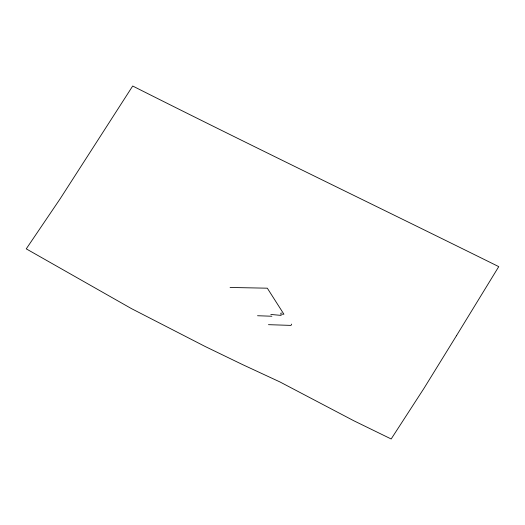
<?xml version="1.0" encoding="UTF-8"?>
<svg xmlns="http://www.w3.org/2000/svg" width="525" height="525" viewBox="0 0 525 525"><rect width="100%" height="100%" fill="white"/><g stroke="black" fill="none" stroke-linecap="round" stroke-linejoin="round"><path stroke-width="0.79" d="M281.177 312.834L280.613 314.127L283.92 314.232L267.323 288.186L230.081 287.464M291.618 324.102L291.053 325.395L268.452 324.673M257.539 315.735L271.904 316.234M270.802 314.462L281.216 315.394M456.435 335.764L424.056 388.224L391.171 438.979L353.929 420.82L279.93 381.938L242.498 364.56L205.15 346.487L131.473 308.621L26.25 248.857L60.172 198.765L132.694 86.021C254.198 147.263 376.812 206.273 498.75 266.634L456.435 335.764"/></g></svg>
